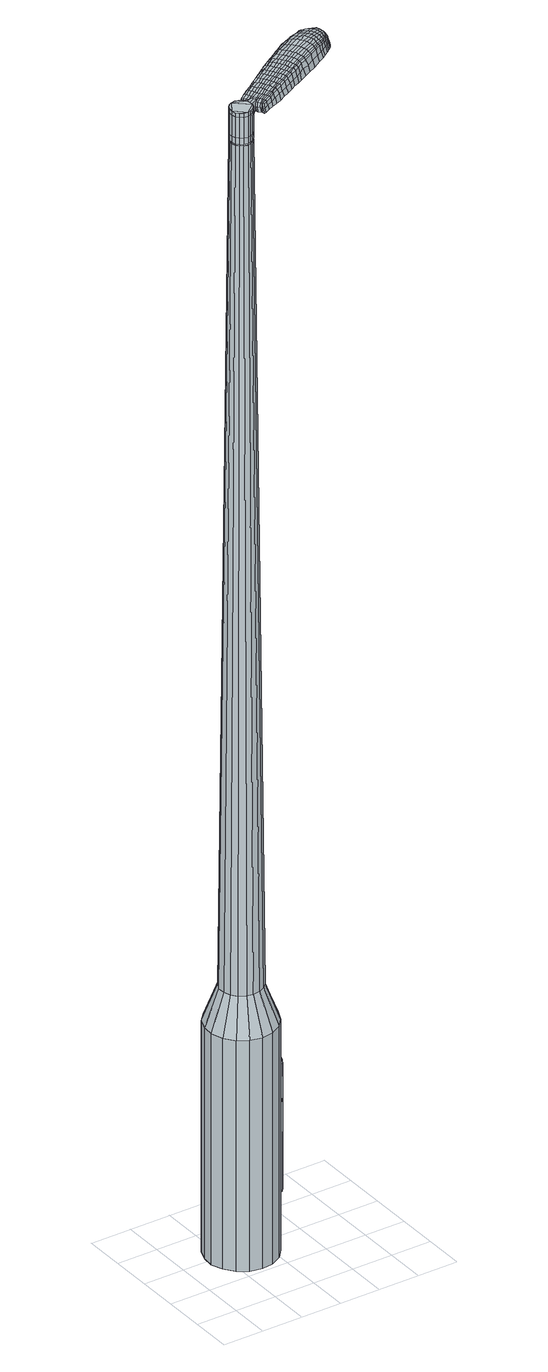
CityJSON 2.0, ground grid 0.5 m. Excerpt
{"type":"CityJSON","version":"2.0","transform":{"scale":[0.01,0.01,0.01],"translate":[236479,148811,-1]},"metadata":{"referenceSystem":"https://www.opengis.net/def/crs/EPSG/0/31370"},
"CityObjects":{
"object1":{"type":"GenericCityObject","attributes":{"cluster":82,"mean_distance_to_centroid":0.27,"new_centroid_x":236479.72,"new_centroid_y":148811.95,"mean_distance_to_camera":12.17,"H1":9.87,"H2":9.77,"Z_final":111.28,"cluster2":-1,"proj_x":236482.84,"proj_y":148817.77,"id_line":52884,"bearing_l":298.16,"distance":6.59,"orientation":"left","G_obj":28.16},"geometry":[{"type":"MultiSurface","lod":"2","boundaries":[[[0,1,2,3]],[[1,4,5,2]],[[4,6,7,5]],[[6,8,9,7]],[[8,10,11,9]],[[10,12,13,11]],[[12,14,15,13]],[[14,16,17,15]],[[16,18,19,17]],[[18,20,21,19]],[[20,22,23,21]],[[22,24,25,23]],[[24,26,27,25]],[[26,28,29,27]],[[28,30,31,29]],[[30,32,33,31]],[[32,34,35,33]],[[34,0,3,35]],[[36,37,38,39]],[[38,40,41,42]],[[41,43,42]],[[42,44,45,46]],[[45,47,46]],[[46,48,49,50]],[[49,51,50]],[[42,46,50,38]],[[50,52,39,38]],[[53,36,39]],[[2,5,7,35]],[[7,9,11,15]],[[11,13,15]],[[15,17,19,23]],[[19,21,23]],[[23,25,27,31]],[[27,29,31]],[[15,23,31,7]],[[31,33,35,7]],[[3,2,35]],[[1,0,54,55]],[[0,34,56,54]],[[34,32,57,56]],[[32,30,58,57]],[[30,28,59,58]],[[28,26,60,59]],[[26,24,61,60]],[[24,22,62,61]],[[22,20,63,62]],[[20,18,64,63]],[[18,16,65,64]],[[16,14,66,65]],[[14,12,67,66]],[[12,10,68,67]],[[10,8,69,68]],[[8,6,70,69]],[[6,4,71,70]],[[4,1,55,71]],[[55,54,72,73]],[[54,56,74,72]],[[56,57,75,74]],[[57,58,76,75]],[[58,59,77,76]],[[59,60,78,77]],[[60,61,79,78]],[[61,62,80,79]],[[62,63,81,80]],[[63,64,82,81]],[[64,65,83,82]],[[65,66,84,83]],[[66,67,85,84]],[[67,68,86,85]],[[68,69,87,86]],[[69,70,88,87]],[[70,71,89,88]],[[71,55,73,89]],[[90,91,92,73]],[[93,94,91,90]],[[75,95,94,93]],[[76,96,95,75]],[[77,97,96,76]],[[78,98,97,77]],[[99,100,98,78]],[[101,102,100,99]],[[81,103,102,101]],[[104,105,103,81]],[[106,107,105,104]],[[108,109,107,106]],[[110,111,109,108]],[[86,112,111,110]],[[113,114,112,86]],[[115,116,114,113]],[[89,117,116,115]],[[73,92,117,89]],[[118,119,120,121]],[[122,118,121,123]],[[124,122,123,125]],[[126,124,125,127]],[[128,126,127,129]],[[130,128,129,131]],[[132,130,131,133]],[[134,132,133,135]],[[136,134,135,137]],[[138,136,137,139]],[[140,138,139,141]],[[142,140,141,143]],[[144,142,143,145]],[[146,144,145,147]],[[148,146,147,149]],[[150,148,149,151]],[[72,90,73]],[[72,74,93,90]],[[74,75,93]],[[79,99,78]],[[79,80,101,99]],[[80,81,101]],[[82,104,81]],[[82,83,106,104]],[[83,84,108,106]],[[84,85,110,108]],[[85,86,110]],[[87,113,86]],[[87,88,115,113]],[[88,89,115]],[[152,92,91]],[[153,116,117]],[[153,154,114,116]],[[154,112,114]],[[155,111,112]],[[155,156,109,111]],[[156,157,107,109]],[[157,158,105,107]],[[158,103,105]],[[159,102,103]],[[159,160,100,102]],[[160,98,100]],[[161,94,95]],[[161,152,91,94]],[[39,52,150,162]],[[92,152,163,151]],[[53,39,162,119]],[[152,161,120,163]],[[36,53,119,118]],[[161,95,121,120]],[[37,36,118,122]],[[95,96,123,121]],[[38,37,122,124]],[[96,97,125,123]],[[40,38,124,126]],[[97,98,127,125]],[[41,40,126,128]],[[98,160,129,127]],[[43,41,128,130]],[[160,159,131,129]],[[42,43,130,132]],[[159,103,133,131]],[[44,42,132,134]],[[103,158,135,133]],[[45,44,134,136]],[[158,157,137,135]],[[47,45,136,138]],[[157,156,139,137]],[[46,47,138,140]],[[156,155,141,139]],[[48,46,140,142]],[[155,112,143,141]],[[49,48,142,144]],[[112,154,145,143]],[[51,49,144,146]],[[154,153,147,145]],[[50,51,146,148]],[[153,117,149,147]],[[52,50,148,150]],[[117,92,151,149]],[[150,151,164,165]],[[151,163,166,164]],[[163,120,167,166]],[[120,119,168,167]],[[119,162,169,168]],[[162,150,165,169]],[[170,171,172,173]],[[174,170,173,175]],[[170,174,176,177]],[[171,170,177,178]],[[179,180,181,182]],[[183,179,182,184]],[[179,183,185,186]],[[180,179,186,187]],[[188,189,190,191]],[[192,188,191,193]],[[188,192,194,195]],[[189,188,195,196]],[[197,198,199,200]],[[201,197,200,202]],[[197,201,203,204]],[[198,197,204,205]],[[206,207,208,209]],[[210,206,209,211]],[[206,210,212,213]],[[207,206,213,214]],[[215,216,217,218]],[[219,215,218,220]],[[215,219,221,222]],[[216,215,222,223]],[[224,225,226,227]],[[216,224,227,217]],[[224,216,223,228]],[[225,224,228,229]],[[230,231,232,233]],[[225,230,233,226]],[[230,225,229,234]],[[231,230,234,235]],[[236,174,175,237]],[[231,236,237,232]],[[236,231,235,238]],[[174,236,238,176]],[[239,240,241,242]],[[243,239,242,244]],[[239,243,245,246]],[[240,239,246,247]],[[248,249,250,251]],[[240,248,251,241]],[[248,240,247,252]],[[249,248,252,253]],[[254,255,256,257]],[[249,254,257,250]],[[254,249,253,258]],[[255,254,258,259]],[[260,261,262,263]],[[255,260,263,256]],[[260,255,259,264]],[[261,260,264,265]],[[266,171,178,267]],[[261,266,267,262]],[[266,261,265,268]],[[171,266,268,172]],[[269,270,271,272]],[[273,269,272,274]],[[269,273,275,276]],[[270,269,276,277]],[[278,279,280,281]],[[270,278,281,271]],[[278,270,277,282]],[[279,278,282,283]],[[284,285,286,287]],[[279,284,287,280]],[[284,279,283,288]],[[285,284,288,289]],[[290,183,184,291]],[[285,290,291,286]],[[290,285,289,292]],[[183,290,292,185]],[[293,294,295,296]],[[297,293,296,298]],[[293,297,299,300]],[[294,293,300,301]],[[302,303,304,305]],[[294,302,305,295]],[[302,294,301,306]],[[303,302,306,307]],[[308,309,310,311]],[[303,308,311,304]],[[308,303,307,312]],[[309,308,312,313]],[[314,315,316,317]],[[309,314,317,310]],[[314,309,313,318]],[[315,314,318,319]],[[320,180,187,321]],[[315,320,321,316]],[[320,315,319,322]],[[180,320,322,181]],[[323,209,208,324]],[[325,323,324,326]],[[323,325,327,328]],[[209,323,328,211]],[[329,325,326,330]],[[331,329,330,332]],[[329,331,333,334]],[[325,329,334,327]],[[335,331,332,336]],[[337,335,336,338]],[[335,337,339,340]],[[331,335,340,333]],[[341,337,338,342]],[[343,341,342,344]],[[341,343,345,346]],[[337,341,346,339]],[[347,343,344,348]],[[198,347,348,199]],[[347,198,205,349]],[[343,347,349,345]],[[350,351,196,195]],[[352,350,195,194]],[[350,352,353,354]],[[351,350,354,355]],[[356,357,355,354]],[[358,356,354,353]],[[356,358,359,360]],[[357,356,360,361]],[[362,363,361,360]],[[364,362,360,359]],[[362,364,365,366]],[[363,362,366,367]],[[368,369,367,366]],[[370,368,366,365]],[[368,370,203,201]],[[369,368,201,202]],[[371,372,373,374]],[[273,371,374,275]],[[371,273,274,375]],[[372,371,375,376]],[[377,192,193,378]],[[372,377,378,373]],[[377,372,376,379]],[[192,377,379,194]],[[380,381,382,383]],[[219,380,383,221]],[[380,219,220,384]],[[381,380,384,385]],[[386,387,388,389]],[[381,386,389,382]],[[386,381,385,390]],[[387,386,390,391]],[[392,189,196,393]],[[387,392,393,388]],[[392,387,391,394]],[[189,392,394,190]],[[395,396,397,398]],[[177,395,398,178]],[[395,177,176,399]],[[396,395,399,400]],[[401,402,403,404]],[[396,401,404,397]],[[401,396,400,405]],[[402,401,405,406]],[[407,200,199,408]],[[402,407,408,403]],[[407,402,406,409]],[[200,407,409,202]],[[410,411,412,413]],[[182,410,413,184]],[[410,182,181,414]],[[411,410,414,415]],[[416,204,203,417]],[[411,416,417,412]],[[416,411,415,418]],[[204,416,418,205]],[[419,420,421,422]],[[297,419,422,299]],[[419,297,298,423]],[[420,419,423,424]],[[425,210,211,426]],[[420,425,426,421]],[[425,420,424,427]],[[210,425,427,212]],[[428,429,430,431]],[[243,428,431,245]],[[428,243,244,432]],[[429,428,432,433]],[[434,435,436,437]],[[429,434,437,430]],[[434,429,433,438]],[[435,434,438,439]],[[440,207,214,441]],[[435,440,441,436]],[[440,435,439,442]],[[207,440,442,208]],[[443,444,433,432]],[[242,443,432,244]],[[443,242,241,445]],[[444,443,445,446]],[[447,448,439,438]],[[444,447,438,433]],[[447,444,446,449]],[[448,447,449,450]],[[451,324,208,442]],[[448,451,442,439]],[[451,448,450,452]],[[324,451,452,326]],[[453,454,455,456]],[[300,453,456,301]],[[453,300,299,422]],[[454,453,422,421]],[[457,328,327,458]],[[454,457,458,455]],[[457,454,421,426]],[[328,457,426,211]],[[459,460,446,445]],[[251,459,445,241]],[[459,251,250,461]],[[460,459,461,462]],[[463,464,450,449]],[[460,463,449,446]],[[463,460,462,465]],[[464,463,465,466]],[[467,330,326,452]],[[464,467,452,450]],[[467,464,466,468]],[[330,467,468,332]],[[469,470,471,472]],[[306,469,472,307]],[[469,306,301,456]],[[470,469,456,455]],[[473,334,333,474]],[[470,473,474,471]],[[473,470,455,458]],[[334,473,458,327]],[[475,476,462,461]],[[257,475,461,250]],[[475,257,256,477]],[[476,475,477,478]],[[479,480,466,465]],[[476,479,465,462]],[[479,476,478,481]],[[480,479,481,482]],[[483,336,332,468]],[[480,483,468,466]],[[483,480,482,484]],[[336,483,484,338]],[[485,486,487,488]],[[312,485,488,313]],[[485,312,307,472]],[[486,485,472,471]],[[489,340,339,490]],[[486,489,490,487]],[[489,486,471,474]],[[340,489,474,333]],[[491,492,478,477]],[[263,491,477,256]],[[491,263,262,493]],[[492,491,493,494]],[[495,496,482,481]],[[492,495,481,478]],[[495,492,494,497]],[[496,495,497,498]],[[499,342,338,484]],[[496,499,484,482]],[[499,496,498,500]],[[342,499,500,344]],[[501,502,503,504]],[[318,501,504,319]],[[501,318,313,488]],[[502,501,488,487]],[[505,346,345,506]],[[502,505,506,503]],[[505,502,487,490]],[[346,505,490,339]],[[507,508,494,493]],[[267,507,493,262]],[[507,267,178,398]],[[508,507,398,397]],[[509,510,498,497]],[[508,509,497,494]],[[509,508,397,404]],[[510,509,404,403]],[[511,348,344,500]],[[510,511,500,498]],[[511,510,403,408]],[[348,511,408,199]],[[512,513,415,414]],[[322,512,414,181]],[[512,322,319,504]],[[513,512,504,503]],[[514,349,205,418]],[[513,514,418,415]],[[514,513,503,506]],[[349,514,506,345]],[[515,516,376,375]],[[272,515,375,274]],[[515,272,271,517]],[[516,515,517,518]],[[519,352,194,379]],[[516,519,379,376]],[[519,516,518,520]],[[352,519,520,353]],[[521,522,523,524]],[[222,521,524,223]],[[521,222,221,383]],[[522,521,383,382]],[[525,526,527,528]],[[522,525,528,523]],[[525,522,382,389]],[[526,525,389,388]],[[529,351,355,530]],[[526,529,530,527]],[[529,526,388,393]],[[351,529,393,196]],[[531,532,518,517]],[[281,531,517,271]],[[531,281,280,533]],[[532,531,533,534]],[[535,358,353,520]],[[532,535,520,518]],[[535,532,534,536]],[[358,535,536,359]],[[537,538,539,540]],[[228,537,540,229]],[[537,228,223,524]],[[538,537,524,523]],[[541,542,543,544]],[[538,541,544,539]],[[541,538,523,528]],[[542,541,528,527]],[[545,357,361,546]],[[542,545,546,543]],[[545,542,527,530]],[[357,545,530,355]],[[547,548,534,533]],[[287,547,533,280]],[[547,287,286,549]],[[548,547,549,550]],[[551,364,359,536]],[[548,551,536,534]],[[551,548,550,552]],[[364,551,552,365]],[[553,554,555,556]],[[234,553,556,235]],[[553,234,229,540]],[[554,553,540,539]],[[557,558,559,560]],[[554,557,560,555]],[[557,554,539,544]],[[558,557,544,543]],[[561,363,367,562]],[[558,561,562,559]],[[561,558,543,546]],[[363,561,546,361]],[[563,564,550,549]],[[291,563,549,286]],[[563,291,184,413]],[[564,563,413,412]],[[565,370,365,552]],[[564,565,552,550]],[[565,564,412,417]],[[370,565,417,203]],[[566,567,400,399]],[[238,566,399,176]],[[566,238,235,556]],[[567,566,556,555]],[[568,569,406,405]],[[567,568,405,400]],[[568,567,555,560]],[[569,568,560,559]],[[570,369,202,409]],[[569,570,409,406]],[[570,569,559,562]],[[369,570,562,367]],[[571,572,573,574]],[[574,573,575,576]],[[577,575,573,578]],[[578,573,572,579]],[[580,581,582,583]],[[583,582,584,585]],[[586,584,582,587]],[[587,582,581,588]],[[589,590,591,592]],[[592,591,593,594]],[[595,593,591,596]],[[596,591,590,597]],[[598,599,600,601]],[[601,600,602,603]],[[604,602,600,605]],[[605,600,599,606]],[[607,608,609,610]],[[610,609,611,612]],[[613,611,609,614]],[[614,609,608,615]],[[616,617,618,619]],[[619,618,620,621]],[[622,620,618,623]],[[623,618,617,624]],[[625,626,627,628]],[[628,627,617,616]],[[624,617,627,629]],[[629,627,626,630]],[[631,632,633,634]],[[634,633,626,625]],[[630,626,633,635]],[[635,633,632,636]],[[576,575,637,638]],[[638,637,632,631]],[[636,632,637,639]],[[639,637,575,577]],[[640,641,642,643]],[[643,642,644,645]],[[646,644,642,647]],[[647,642,641,648]],[[649,650,651,652]],[[652,651,641,640]],[[648,641,651,653]],[[653,651,650,654]],[[655,656,657,658]],[[658,657,650,649]],[[654,650,657,659]],[[659,657,656,660]],[[661,662,663,664]],[[664,663,656,655]],[[660,656,663,665]],[[665,663,662,666]],[[579,572,667,668]],[[668,667,662,661]],[[666,662,667,669]],[[669,667,572,571]],[[670,671,672,673]],[[673,672,674,675]],[[676,674,672,677]],[[677,672,671,678]],[[679,680,681,682]],[[682,681,671,670]],[[678,671,681,683]],[[683,681,680,684]],[[685,686,687,688]],[[688,687,680,679]],[[684,680,687,689]],[[689,687,686,690]],[[585,584,691,692]],[[692,691,686,685]],[[690,686,691,693]],[[693,691,584,586]],[[694,695,696,697]],[[697,696,698,699]],[[700,698,696,701]],[[701,696,695,702]],[[703,704,705,706]],[[706,705,695,694]],[[702,695,705,707]],[[707,705,704,708]],[[709,710,711,712]],[[712,711,704,703]],[[708,704,711,713]],[[713,711,710,714]],[[715,716,717,718]],[[718,717,710,709]],[[714,710,717,719]],[[719,717,716,720]],[[588,581,721,722]],[[722,721,716,715]],[[720,716,721,723]],[[723,721,581,580]],[[607,610,724,725]],[[725,724,726,727]],[[728,726,724,729]],[[729,724,610,612]],[[727,726,730,731]],[[731,730,732,733]],[[734,732,730,735]],[[735,730,726,728]],[[733,732,736,737]],[[737,736,738,739]],[[740,738,736,741]],[[741,736,732,734]],[[739,738,742,743]],[[743,742,744,745]],[[746,744,742,747]],[[747,742,738,740]],[[745,744,748,749]],[[749,748,599,598]],[[606,599,748,750]],[[750,748,744,746]],[[597,751,752,596]],[[596,752,753,595]],[[754,753,752,755]],[[755,752,751,756]],[[756,757,758,755]],[[755,758,759,754]],[[760,759,758,761]],[[761,758,757,762]],[[762,763,764,761]],[[761,764,765,760]],[[766,765,764,767]],[[767,764,763,768]],[[768,769,770,767]],[[767,770,771,766]],[[604,771,770,602]],[[602,770,769,603]],[[772,773,774,775]],[[775,774,674,676]],[[675,674,774,776]],[[776,774,773,777]],[[594,593,778,779]],[[779,778,773,772]],[[777,773,778,780]],[[780,778,593,595]],[[781,782,783,784]],[[784,783,620,622]],[[621,620,783,785]],[[785,783,782,786]],[[787,788,789,790]],[[790,789,782,781]],[[786,782,789,791]],[[791,789,788,792]],[[597,590,793,794]],[[794,793,788,787]],[[792,788,793,795]],[[795,793,590,589]],[[796,797,798,799]],[[799,798,578,579]],[[577,578,798,800]],[[800,798,797,801]],[[802,803,804,805]],[[805,804,797,796]],[[801,797,804,806]],[[806,804,803,807]],[[598,601,808,809]],[[809,808,803,802]],[[807,803,808,810]],[[810,808,601,603]],[[811,812,813,814]],[[814,813,583,585]],[[580,583,813,815]],[[815,813,812,816]],[[604,605,817,818]],[[818,817,812,811]],[[816,812,817,819]],[[819,817,605,606]],[[820,821,822,823]],[[823,822,698,700]],[[699,698,822,824]],[[822,821,824]],[[612,611,825,826]],[[826,825,821,820]],[[824,821,825,827]],[[827,825,611,613]],[[828,829,830,831]],[[831,830,644,646]],[[645,644,830,832]],[[832,830,829,833]],[[834,835,836,837]],[[837,836,829,828]],[[833,829,836,838]],[[838,836,835,839]],[[615,608,840,841]],[[841,840,835,834]],[[839,835,840,842]],[[842,840,608,607]],[[833,843,844,832]],[[832,844,643,645]],[[640,643,844,845]],[[845,844,843,846]],[[839,847,848,838]],[[838,848,843,833]],[[846,843,848,849]],[[849,848,847,850]],[[607,725,851,842]],[[842,851,847,839]],[[850,847,851,852]],[[852,851,725,727]],[[853,854,855,856]],[[856,855,701,702]],[[700,701,855,823]],[[823,855,854,820]],[[728,729,857,858]],[[858,857,854,853]],[[820,854,857,826]],[[826,857,729,612]],[[846,859,860,845]],[[845,860,652,640]],[[649,652,860,861]],[[861,860,859,862]],[[850,863,864,849]],[[849,864,859,846]],[[862,859,864,865]],[[865,864,863,866]],[[727,731,867,852]],[[852,867,863,850]],[[866,863,867,868]],[[868,867,731,733]],[[869,870,871,872]],[[872,871,707,708]],[[702,707,871,856]],[[856,871,870,853]],[[734,735,873,874]],[[874,873,870,869]],[[853,870,873,858]],[[858,873,735,728]],[[862,875,876,861]],[[861,876,658,649]],[[655,658,876,877]],[[877,876,875,878]],[[866,879,880,865]],[[865,880,875,862]],[[878,875,880,881]],[[881,880,879,882]],[[733,737,883,868]],[[868,883,879,866]],[[882,879,883,884]],[[884,883,737,739]],[[885,886,887,888]],[[888,887,713,714]],[[708,713,887,872]],[[872,887,886,869]],[[740,741,889,890]],[[890,889,886,885]],[[869,886,889,874]],[[874,889,741,734]],[[878,891,892,877]],[[877,892,664,655]],[[661,664,892,893]],[[893,892,891,894]],[[882,895,896,881]],[[881,896,891,878]],[[894,891,896,897]],[[897,896,895,898]],[[739,743,899,884]],[[884,899,895,882]],[[898,895,899,900]],[[900,899,743,745]],[[901,902,903,904]],[[904,903,719,720]],[[714,719,903,888]],[[888,903,902,885]],[[746,747,905,906]],[[906,905,902,901]],[[885,902,905,890]],[[890,905,747,740]],[[894,907,908,893]],[[893,908,668,661]],[[579,668,908,799]],[[799,908,907,796]],[[898,909,910,897]],[[897,910,907,894]],[[796,907,910,805]],[[805,910,909,802]],[[745,749,911,900]],[[900,911,909,898]],[[802,909,911,809]],[[809,911,749,598]],[[816,912,913,815]],[[815,913,723,580]],[[720,723,913,904]],[[904,913,912,901]],[[606,750,914,819]],[[819,914,912,816]],[[901,912,914,906]],[[906,914,750,746]],[[777,915,916,776]],[[776,916,673,675]],[[670,673,916,917]],[[917,916,915,918]],[[595,753,919,780]],[[780,919,915,777]],[[918,915,919,920]],[[920,919,753,754]],[[921,922,923,924]],[[924,923,623,624]],[[622,623,923,784]],[[784,923,922,781]],[[925,926,927,928]],[[928,927,922,921]],[[781,922,927,790]],[[790,927,926,787]],[[756,751,929,930]],[[930,929,926,925]],[[787,926,929,794]],[[794,929,751,597]],[[918,931,932,917]],[[917,932,682,670]],[[679,682,932,933]],[[933,932,931,934]],[[754,759,935,920]],[[920,935,931,918]],[[934,931,935,936]],[[936,935,759,760]],[[937,938,939,940]],[[940,939,629,630]],[[624,629,939,924]],[[924,939,938,921]],[[941,942,943,944]],[[944,943,938,937]],[[921,938,943,928]],[[928,943,942,925]],[[762,757,945,946]],[[946,945,942,941]],[[925,942,945,930]],[[930,945,757,756]],[[934,947,948,933]],[[933,948,688,679]],[[685,688,948,949]],[[949,948,947,950]],[[760,765,951,936]],[[936,951,947,934]],[[950,947,951,952]],[[952,951,765,766]],[[953,954,955,956]],[[956,955,635,636]],[[630,635,955,940]],[[940,955,954,937]],[[957,958,959,960]],[[960,959,954,953]],[[937,954,959,944]],[[944,959,958,941]],[[768,763,961,962]],[[962,961,958,957]],[[941,958,961,946]],[[946,961,763,762]],[[950,963,964,949]],[[949,964,692,685]],[[585,692,964,814]],[[814,964,963,811]],[[766,771,965,952]],[[952,965,963,950]],[[811,963,965,818]],[[818,965,771,604]],[[801,966,967,800]],[[800,967,639,577]],[[636,639,967,956]],[[956,967,966,953]],[[807,968,969,806]],[[806,969,966,801]],[[953,966,969,960]],[[960,969,968,957]],[[603,769,970,810]],[[810,970,968,807]],[[957,968,970,962]],[[962,970,769,768]],[[571,574,173,172]],[[574,576,175,173]],[[586,587,186,185]],[[587,588,187,186]],[[589,592,191,190]],[[592,594,193,191]],[[613,614,213,212]],[[614,615,214,213]],[[616,619,218,217]],[[619,621,220,218]],[[625,628,227,226]],[[628,616,217,227]],[[631,634,233,232]],[[634,625,226,233]],[[576,638,237,175]],[[638,631,232,237]],[[646,647,246,245]],[[647,648,247,246]],[[648,653,252,247]],[[653,654,253,252]],[[654,659,258,253]],[[659,660,259,258]],[[660,665,264,259]],[[665,666,265,264]],[[666,669,268,265]],[[669,571,172,268]],[[676,677,276,275]],[[677,678,277,276]],[[678,683,282,277]],[[683,684,283,282]],[[684,689,288,283]],[[689,690,289,288]],[[690,693,292,289]],[[693,586,185,292]],[[694,697,296,295]],[[697,699,298,296]],[[703,706,305,304]],[[706,694,295,305]],[[709,712,311,310]],[[712,703,304,311]],[[715,718,317,316]],[[718,709,310,317]],[[588,722,321,187]],[[722,715,316,321]],[[772,775,374,373]],[[775,676,275,374]],[[594,779,378,193]],[[779,772,373,378]],[[621,785,384,220]],[[785,786,385,384]],[[786,791,390,385]],[[791,792,391,390]],[[792,795,394,391]],[[795,589,190,394]],[[699,824,423,298]],[[824,424,423]],[[824,827,427,424]],[[827,613,212,427]],[[828,831,431,430]],[[831,646,245,431]],[[834,837,437,436]],[[837,828,430,437]],[[615,841,441,214]],[[841,834,436,441]],[[971,972,973,974]],[[975,976,974,973]],[[977,978,979,980]],[[981,982,983,984]],[[972,985,986,973]],[[987,975,973,986]],[[988,977,980,989]],[[990,991,982,981]],[[985,992,993,986]],[[993,994,987,986]],[[995,988,989,996]],[[997,991,990,998]],[[992,999,1000,993]],[[1000,1001,994,993]],[[1002,995,996,1003]],[[1004,997,998,1005]],[[1006,1007,1008,1009]],[[1010,1011,1007,1006]],[[1010,1012,1013,1011]],[[1012,1014,1015,1013]],[[1016,1017,1018,1019]],[[1020,1021,1017,1016]],[[1022,1023,1021,1020]],[[1024,1025,1023,1022]],[[1019,1008,1007,1016]],[[1016,1007,1011,1020]],[[1011,1013,1022,1020]],[[1013,1015,1024,1022]],[[980,979,976,975]],[[989,980,975,987]],[[994,996,989,987]],[[1001,1003,996,994]],[[981,984,978,977]],[[990,981,977,988]],[[998,990,988,995]],[[1005,998,995,1002]],[[982,1006,1009,983]],[[991,1010,1006,982]],[[1012,1010,991,997]],[[1014,1012,997,1004]],[[1026,1027,1028,1029]],[[1028,1030,1031,1032]],[[1028,1032,1033,1034]],[[1028,1034,1029]],[[1035,1026,1029,1036]],[[1037,1036,1029,1038]],[[1039,1038,1029]],[[1040,1028,1027,1041]],[[1042,1040,1041,1043]],[[1044,1042,1043,1045]],[[1046,1044,1045,1047]],[[1048,1046,1047,1049]],[[1049,1050,1051,1052]],[[1049,1052,1053,1054]],[[1049,1054,1055,1056]],[[1055,1057,1058,1059]],[[1055,1059,1060,1061]],[[1055,1061,1056]],[[1049,1056,1048]],[[1062,1063,1027,1026]],[[1064,1065,1030,1028]],[[1066,1067,1039,1029]],[[1063,1068,1041,1027]],[[1069,1064,1028,1040]],[[1068,1070,1043,1041]],[[1071,1069,1040,1042]],[[1070,1072,1045,1043]],[[1073,1071,1042,1044]],[[1072,1074,1047,1045]],[[1075,1073,1044,1046]],[[1074,1076,1049,1047]],[[1077,1075,1046,1048]],[[1076,1078,1050,1049]],[[1079,1080,1057,1055]],[[1081,1077,1048,1056]],[[1051,1050,1078,1082]],[[1052,1051,1082,1083]],[[1053,1052,1083,1084]],[[1054,1053,1084,1085]],[[1055,1054,1085,1079]],[[1086,1062,1026,1035]],[[1087,1086,1035,1036]],[[1088,1087,1036,1037]],[[1089,1088,1037,1038]],[[1067,1089,1038,1039]],[[1031,1030,1065,1090]],[[1058,1057,1080,1091]],[[1032,1031,1090,1092]],[[1033,1032,1092,1093]],[[1034,1033,1093,1094]],[[1029,1034,1094,1066]],[[1059,1058,1091,1095]],[[1060,1059,1095,1096]],[[1061,1060,1096,1097]],[[1056,1061,1097,1081]]]}]}
},
"vertices":[
[110,118,384],[115,104,384],[115,104,96],[110,118,96],[115,89,384],[115,89,96],[109,75,384],[109,75,96],[99,64,384],[99,64,96],[86,57,384],[86,57,96],[72,55,384],[72,55,96],[57,58,384],[57,58,96],[45,66,384],[45,66,96],[36,78,384],[36,78,96],[31,92,384],[31,92,96],[32,106,384],[32,106,96],[37,120,384],[37,120,96],[47,131,384],[47,131,96],[60,138,384],[60,138,96],[74,140,384],[74,140,96],[89,137,384],[89,137,96],[101,129,384],[101,129,96],[78,110,1524],[74,111,1524],[69,110,1524],[85,104,1524],[65,108,1524],[62,105,1524],[60,96,1524],[60,100,1524],[61,91,1524],[64,88,1524],[73,84,1524],[68,85,1524],[77,85,1524],[81,87,1524],[86,95,1524],[85,91,1524],[86,100,1524],[82,108,1524],[95,110,429],[98,101,429],[90,116,429],[82,121,429],[74,123,429],[65,122,429],[58,118,429],[52,111,429],[48,103,429],[48,94,429],[51,86,429],[56,79,429],[64,74,429],[72,73,429],[81,74,429],[89,78,429],[95,84,429],[98,93,429],[85,104,1483],[86,100,1483],[82,108,1483],[78,110,1483],[74,111,1483],[69,110,1483],[65,108,1483],[62,105,1483],[60,100,1483],[60,96,1483],[61,91,1483],[64,88,1483],[68,85,1483],[73,84,1483],[77,85,1483],[81,87,1483],[85,91,1483],[86,95,1483],[84,104,1483],[84,104,1485],[86,100,1485],[82,107,1483],[82,107,1485],[78,110,1485],[74,111,1485],[69,110,1485],[65,108,1485],[62,104,1483],[62,104,1485],[61,100,1483],[61,100,1485],[60,96,1485],[62,92,1483],[62,92,1485],[65,88,1483],[65,88,1485],[68,86,1483],[68,86,1485],[73,85,1483],[73,85,1485],[77,85,1485],[81,88,1483],[81,88,1485],[84,91,1483],[84,91,1485],[86,95,1485],[78,110,1519],[82,108,1519],[82,108,1493],[78,110,1493],[74,111,1519],[74,111,1493],[69,110,1519],[69,110,1493],[65,108,1519],[65,108,1493],[62,105,1519],[62,105,1493],[60,100,1519],[60,100,1493],[60,96,1519],[60,96,1493],[61,91,1519],[61,91,1493],[64,88,1519],[64,88,1493],[68,85,1519],[68,85,1493],[73,84,1519],[73,84,1493],[77,85,1519],[77,85,1493],[81,87,1519],[81,87,1493],[85,91,1519],[85,91,1493],[86,95,1519],[86,95,1493],[86,100,1519],[86,100,1493],[85,104,1485],[85,91,1485],[81,87,1485],[73,84,1485],[68,85,1485],[64,88,1485],[61,91,1485],[60,100,1485],[62,105,1485],[82,108,1485],[85,104,1519],[85,104,1493],[103,110,1513],[103,110,1518],[101,113,1513],[100,116,1513],[100,116,1518],[101,113,1518],[176,131,1519],[170,128,1518],[171,127,1509],[178,130,1510],[184,134,1519],[186,134,1510],[182,135,1526],[174,132,1525],[168,128,1525],[158,165,1519],[152,161,1518],[152,159,1525],[158,163,1525],[166,169,1519],[165,167,1526],[166,171,1510],[158,167,1510],[152,163,1509],[231,184,1519],[233,181,1519],[233,181,1513],[232,184,1513],[228,187,1519],[229,187,1513],[227,186,1524],[230,183,1524],[231,180,1524],[166,149,1530],[159,145,1529],[161,142,1529],[167,146,1530],[174,153,1531],[175,150,1531],[172,157,1530],[164,152,1530],[157,149,1529],[95,111,1512],[96,108,1512],[97,109,1517],[96,111,1517],[93,113,1512],[94,114,1517],[94,114,1506],[95,111,1506],[97,109,1506],[228,160,1519],[225,158,1519],[226,157,1512],[229,159,1512],[229,161,1518],[231,161,1512],[228,162,1522],[227,161,1523],[224,159,1524],[221,155,1519],[216,152,1519],[218,151,1512],[222,154,1512],[220,156,1524],[215,153,1525],[211,149,1519],[204,145,1519],[206,144,1511],[213,148,1511],[210,150,1526],[203,146,1526],[194,140,1519],[196,139,1510],[193,141,1526],[109,100,1513],[116,103,1513],[115,103,1518],[108,100,1517],[104,97,1512],[104,99,1516],[105,97,1506],[110,99,1507],[117,102,1507],[123,106,1514],[130,109,1515],[128,110,1520],[121,107,1519],[124,105,1507],[131,108,1507],[136,112,1515],[143,115,1516],[142,116,1522],[135,113,1521],[138,111,1508],[145,114,1508],[150,118,1517],[156,121,1517],[155,122,1524],[148,119,1523],[152,118,1508],[158,121,1509],[163,124,1518],[162,125,1524],[165,124,1509],[211,192,1519],[208,190,1519],[209,189,1524],[212,190,1523],[214,192,1518],[214,191,1522],[214,194,1512],[212,193,1512],[209,192,1512],[204,189,1519],[199,186,1519],[199,185,1525],[204,187,1524],[204,190,1512],[199,188,1512],[193,184,1519],[186,180,1519],[186,179,1526],[193,182,1526],[193,186,1511],[186,182,1511],[176,175,1519],[176,173,1526],[176,177,1510],[95,126,1513],[101,130,1513],[102,132,1507],[95,128,1507],[90,123,1512],[90,124,1506],[91,123,1516],[95,125,1517],[101,129,1518],[108,134,1514],[114,138,1515],[114,140,1507],[108,136,1507],[108,133,1519],[114,137,1520],[120,142,1515],[127,146,1516],[127,148,1508],[121,144,1508],[120,140,1521],[127,144,1522],[133,150,1517],[139,154,1517],[140,156,1509],[134,152,1508],[133,148,1523],[139,152,1524],[146,157,1518],[146,159,1509],[146,156,1524],[100,114,1519],[102,111,1519],[107,117,1520],[108,115,1520],[106,120,1520],[99,116,1519],[114,121,1522],[115,118,1522],[120,124,1523],[121,122,1523],[119,127,1523],[112,123,1521],[127,128,1524],[128,125,1524],[133,131,1525],[135,129,1525],[132,134,1525],[125,131,1524],[140,135,1526],[141,132,1526],[146,138,1527],[148,136,1527],[145,141,1527],[138,138,1526],[153,142,1528],[154,139,1528],[151,145,1528],[227,182,1527],[229,178,1527],[224,185,1526],[220,183,1527],[223,180,1528],[225,176,1528],[217,177,1529],[219,173,1529],[215,180,1528],[208,176,1530],[211,173,1530],[213,170,1530],[204,170,1531],[206,166,1531],[202,173,1530],[194,169,1531],[196,165,1531],[198,162,1531],[185,159,1531],[187,156,1531],[183,163,1531],[216,192,1518],[219,192,1519],[220,193,1513],[216,194,1513],[215,191,1523],[218,190,1523],[224,190,1519],[224,190,1513],[223,189,1524],[231,163,1518],[232,166,1518],[231,166,1523],[229,163,1523],[232,163,1513],[233,165,1513],[233,169,1519],[234,173,1519],[232,173,1524],[232,169,1523],[234,169,1513],[235,173,1513],[234,177,1519],[232,176,1524],[234,177,1513],[173,133,1528],[173,135,1528],[166,131,1528],[167,130,1527],[181,137,1528],[181,138,1529],[172,137,1529],[170,140,1530],[164,137,1529],[165,134,1528],[180,141,1529],[178,144,1530],[169,143,1530],[162,140,1529],[177,147,1531],[158,161,1528],[160,159,1529],[167,164,1529],[166,166,1528],[152,158,1527],[153,156,1528],[162,156,1529],[169,160,1530],[155,152,1528],[89,121,1512],[90,119,1512],[91,120,1517],[90,121,1517],[89,122,1506],[90,120,1506],[92,116,1512],[93,117,1517],[92,117,1506],[102,98,1512],[101,99,1512],[102,99,1506],[103,97,1506],[102,99,1517],[102,100,1517],[100,101,1512],[98,103,1512],[99,103,1506],[101,101,1506],[101,102,1517],[99,104,1517],[97,106,1512],[98,106,1506],[98,107,1517],[107,101,1519],[106,103,1519],[114,104,1520],[113,106,1520],[105,105,1519],[104,107,1519],[112,108,1520],[111,110,1520],[103,109,1519],[110,112,1520],[95,124,1519],[96,122,1519],[102,126,1520],[102,128,1520],[98,119,1519],[104,123,1520],[121,108,1521],[120,109,1521],[127,111,1522],[127,112,1522],[119,111,1521],[117,114,1521],[125,114,1522],[124,117,1523],[116,116,1522],[123,119,1523],[108,131,1521],[109,130,1521],[115,133,1522],[114,135,1522],[110,127,1521],[117,130,1522],[134,114,1523],[133,116,1523],[141,117,1524],[140,119,1524],[132,118,1523],[131,120,1524],[139,121,1525],[137,124,1525],[129,123,1524],[136,126,1525],[121,139,1523],[122,137,1523],[128,141,1524],[127,143,1524],[123,134,1524],[130,138,1525],[147,120,1525],[147,122,1525],[154,123,1526],[153,125,1526],[145,124,1526],[144,127,1526],[152,127,1527],[151,130,1527],[143,130,1526],[149,133,1527],[133,147,1525],[135,145,1525],[141,148,1526],[140,150,1526],[136,141,1526],[143,145,1527],[161,127,1527],[160,128,1527],[158,131,1527],[157,133,1528],[156,136,1528],[146,154,1527],[147,152,1527],[149,149,1528],[213,190,1525],[216,189,1525],[210,189,1526],[213,188,1526],[220,187,1526],[216,186,1527],[227,162,1525],[228,165,1525],[225,163,1526],[224,160,1525],[229,168,1525],[230,171,1526],[226,169,1527],[226,166,1526],[230,175,1526],[226,173,1527],[205,186,1526],[208,185,1527],[200,184,1527],[202,183,1528],[211,183,1528],[205,180,1529],[220,158,1526],[221,160,1527],[215,156,1528],[215,154,1527],[221,163,1527],[221,166,1528],[215,163,1529],[215,159,1528],[220,170,1528],[214,166,1530],[194,181,1528],[196,180,1529],[187,177,1528],[189,176,1529],[199,177,1529],[191,173,1530],[209,151,1528],[209,153,1528],[202,149,1529],[202,147,1528],[209,156,1529],[209,160,1530],[201,155,1530],[202,152,1530],[208,163,1530],[200,159,1531],[176,172,1529],[178,170,1529],[180,166,1530],[192,142,1528],[191,144,1529],[191,147,1530],[190,150,1530],[188,153,1531],[171,129,1509],[169,129,1518],[175,132,1518],[177,132,1509],[183,136,1519],[185,135,1510],[181,137,1525],[174,133,1525],[167,130,1525],[153,158,1525],[153,159,1518],[159,163,1518],[159,161,1525],[167,167,1519],[166,166,1525],[167,169,1510],[159,165,1509],[153,161,1509],[231,180,1513],[231,180,1519],[229,183,1519],[230,183,1513],[227,185,1519],[227,186,1513],[225,185,1524],[228,182,1524],[229,179,1524],[161,143,1528],[160,145,1528],[166,149,1529],[168,146,1529],[174,153,1529],[175,150,1529],[172,156,1529],[164,152,1529],[158,148,1528],[99,110,1516],[98,109,1512],[97,112,1512],[97,112,1516],[95,114,1512],[96,114,1516],[96,115,1506],[97,112,1506],[99,110,1506],[225,159,1512],[224,159,1519],[226,161,1518],[228,160,1512],[228,163,1518],[229,162,1512],[227,163,1522],[225,162,1523],[223,160,1523],[217,153,1512],[215,154,1519],[220,157,1519],[221,156,1512],[219,158,1524],[214,155,1525],[205,146,1511],[203,147,1519],[210,151,1519],[212,150,1511],[209,152,1525],[202,148,1526],[193,142,1519],[195,141,1510],[192,142,1526],[114,105,1518],[115,104,1513],[108,101,1513],[107,102,1517],[104,99,1512],[104,101,1515],[105,99,1506],[110,101,1506],[117,104,1507],[128,112,1520],[129,111,1514],[122,108,1514],[121,108,1519],[123,107,1507],[130,110,1507],[141,118,1522],[142,117,1516],[136,114,1515],[134,115,1521],[137,113,1508],[144,116,1508],[154,124,1523],[156,123,1517],[149,120,1516],[148,121,1522],[151,119,1508],[158,122,1508],[162,126,1517],[161,127,1524],[164,126,1509],[209,187,1523],[209,189,1519],[212,190,1518],[212,188,1523],[214,190,1518],[214,189,1522],[214,192,1512],[212,191,1512],[209,190,1512],[199,183,1525],[199,184,1519],[204,187,1519],[205,185,1524],[205,188,1512],[200,186,1512],[187,177,1526],[187,178,1519],[194,182,1519],[194,180,1525],[194,184,1511],[187,180,1511],[177,173,1519],[177,171,1526],[177,175,1510],[103,130,1507],[102,129,1513],[96,125,1513],[96,126,1506],[92,122,1512],[92,123,1506],[93,122,1515],[96,124,1517],[102,127,1518],[116,138,1507],[115,136,1514],[109,133,1514],[109,134,1507],[109,131,1519],[115,135,1520],[128,146,1508],[128,144,1516],[122,140,1515],[122,142,1508],[122,139,1521],[128,143,1522],[141,154,1508],[141,152,1517],[134,148,1516],[135,150,1508],[134,146,1522],[140,150,1523],[147,156,1517],[147,158,1509],[147,154,1524],[101,114,1518],[103,112,1518],[108,117,1519],[109,115,1519],[106,120,1519],[100,117,1518],[114,121,1520],[115,119,1520],[121,124,1521],[122,122,1521],[119,127,1521],[113,124,1520],[127,128,1523],[129,126,1523],[134,131,1524],[135,129,1524],[132,134,1524],[126,131,1523],[140,135,1525],[142,132,1525],[147,138,1526],[148,136,1526],[145,141,1526],[139,138,1525],[153,142,1527],[155,139,1527],[152,145,1527],[227,178,1526],[226,181,1526],[223,184,1525],[220,182,1526],[222,179,1526],[224,176,1526],[218,173,1528],[217,176,1528],[214,179,1527],[208,176,1528],[210,173,1529],[212,170,1529],[206,166,1530],[204,169,1530],[202,173,1529],[194,168,1530],[196,165,1530],[198,162,1530],[187,156,1530],[185,159,1530],[183,162,1530],[219,191,1513],[218,190,1518],[216,190,1518],[216,192,1512],[215,189,1523],[217,189,1523],[222,188,1519],[223,189,1513],[221,187,1523],[229,166,1523],[230,166,1518],[229,164,1518],[228,164,1523],[230,163,1512],[231,166,1512],[230,173,1523],[232,173,1519],[231,170,1519],[230,169,1523],[232,169,1513],[233,173,1513],[231,176,1519],[230,176,1524],[232,177,1513],[166,132,1527],[173,135,1527],[173,134,1527],[167,131,1526],[181,138,1527],[180,139,1528],[164,137,1528],[170,140,1528],[172,138,1528],[165,135,1527],[179,142,1528],[178,145,1529],[169,143,1529],[163,140,1528],[177,147,1529],[168,163,1528],[160,159,1527],[159,160,1527],[167,165,1527],[153,157,1526],[154,155,1527],[162,156,1528],[170,160,1528],[156,152,1527],[93,120,1516],[92,120,1512],[91,121,1512],[92,121,1516],[92,122,1506],[94,118,1512],[95,118,1516],[94,118,1506],[104,100,1506],[103,100,1512],[103,99,1512],[104,99,1506],[103,100,1516],[103,101,1516],[101,105,1506],[100,105,1512],[102,102,1512],[103,102,1506],[102,103,1516],[101,105,1516],[99,107,1512],[100,107,1506],[100,107,1516],[107,103,1518],[107,102,1518],[114,106,1519],[113,106,1519],[105,107,1518],[106,105,1518],[112,108,1519],[111,111,1519],[104,110,1518],[110,113,1519],[103,126,1519],[97,122,1518],[96,123,1518],[103,127,1519],[98,120,1518],[105,123,1519],[120,110,1520],[121,109,1520],[127,112,1521],[127,113,1521],[118,114,1520],[119,112,1520],[126,115,1521],[124,117,1521],[117,116,1520],[123,120,1521],[116,133,1521],[110,130,1520],[109,131,1520],[115,134,1521],[111,127,1520],[118,130,1521],[134,116,1522],[134,115,1522],[141,118,1523],[140,119,1523],[131,121,1522],[132,118,1522],[139,122,1523],[138,124,1524],[130,123,1523],[136,127,1524],[129,141,1523],[122,137,1522],[122,138,1522],[128,142,1523],[124,134,1522],[130,138,1523],[147,123,1524],[147,122,1524],[154,125,1525],[153,126,1525],[144,127,1525],[146,125,1524],[152,128,1525],[151,131,1526],[143,130,1525],[150,133,1526],[141,148,1525],[135,145,1524],[134,146,1524],[141,149,1525],[137,141,1524],[143,145,1525],[160,129,1526],[160,128,1526],[157,134,1527],[159,131,1526],[156,137,1527],[148,152,1526],[147,153,1526],[150,149,1526],[216,188,1524],[213,188,1524],[210,187,1525],[212,187,1525],[220,186,1525],[216,185,1525],[224,163,1525],[227,165,1524],[226,163,1524],[223,161,1525],[225,169,1526],[228,171,1525],[228,168,1524],[225,166,1525],[228,175,1525],[225,173,1526],[207,184,1526],[205,185,1526],[200,182,1526],[202,182,1527],[211,182,1526],[205,179,1527],[214,157,1527],[220,160,1526],[219,159,1526],[214,156,1526],[214,163,1528],[220,167,1527],[220,163,1526],[214,160,1527],[219,170,1527],[213,166,1528],[196,179,1527],[195,180,1527],[187,176,1527],[189,175,1528],[199,176,1528],[191,172,1529],[202,150,1528],[209,154,1527],[209,152,1527],[202,149,1527],[200,156,1529],[208,160,1529],[209,157,1528],[201,153,1528],[207,163,1529],[199,159,1530],[178,169,1528],[177,170,1528],[181,166,1529],[191,145,1528],[191,143,1528],[189,150,1529],[190,147,1529],[188,153,1530],[104,99,1508],[101,105,1508],[130,119,1509],[134,112,1509],[150,129,1510],[154,121,1510],[185,147,1512],[189,138,1512],[174,130,1511],[169,138,1511],[201,155,1513],[213,162,1514],[217,154,1514],[205,147,1513],[98,111,1508],[127,126,1509],[146,136,1510],[181,155,1512],[165,146,1511],[197,163,1513],[208,170,1514],[95,117,1508],[123,133,1509],[142,144,1510],[176,163,1512],[160,155,1511],[204,178,1514],[192,172,1513],[92,123,1508],[119,140,1509],[138,151,1510],[172,171,1512],[156,163,1511],[200,185,1514],[188,180,1513],[224,169,1514],[228,172,1514],[231,166,1514],[228,161,1514],[220,176,1514],[224,178,1514],[216,183,1514],[221,185,1514],[212,191,1514],[218,191,1514],[231,177,1515],[232,181,1515],[232,180,1515],[233,173,1515],[229,181,1515],[231,182,1515],[227,184,1515],[231,183,1515],[224,188,1515],[230,184,1515],[71,141,334],[76,141,334],[76,141,165],[61,140,171],[71,141,165],[68,140,165],[65,140,166],[63,140,167],[62,140,169],[68,140,334],[65,140,333],[63,140,332],[62,140,331],[61,140,328],[90,138,165],[90,138,334],[102,130,165],[102,130,334],[112,118,165],[112,118,334],[116,104,165],[116,104,334],[116,89,165],[116,89,334],[115,85,334],[113,82,334],[112,79,333],[112,77,332],[111,76,331],[111,75,328],[115,85,165],[111,75,171],[111,76,169],[112,77,167],[112,79,166],[113,82,165],[72,138,334],[76,138,334],[76,138,165],[72,138,165],[62,137,171],[62,137,328],[89,135,334],[89,135,165],[101,128,334],[101,128,165],[109,117,334],[109,117,165],[114,104,334],[114,104,165],[113,90,334],[113,90,165],[112,86,334],[108,76,328],[108,76,171],[112,86,165],[111,83,334],[110,80,333],[109,78,332],[109,77,331],[68,138,334],[65,137,333],[63,137,332],[62,137,331],[68,138,165],[109,77,169],[65,137,166],[63,137,167],[62,137,169],[109,78,167],[110,80,166],[111,83,165]
]}
